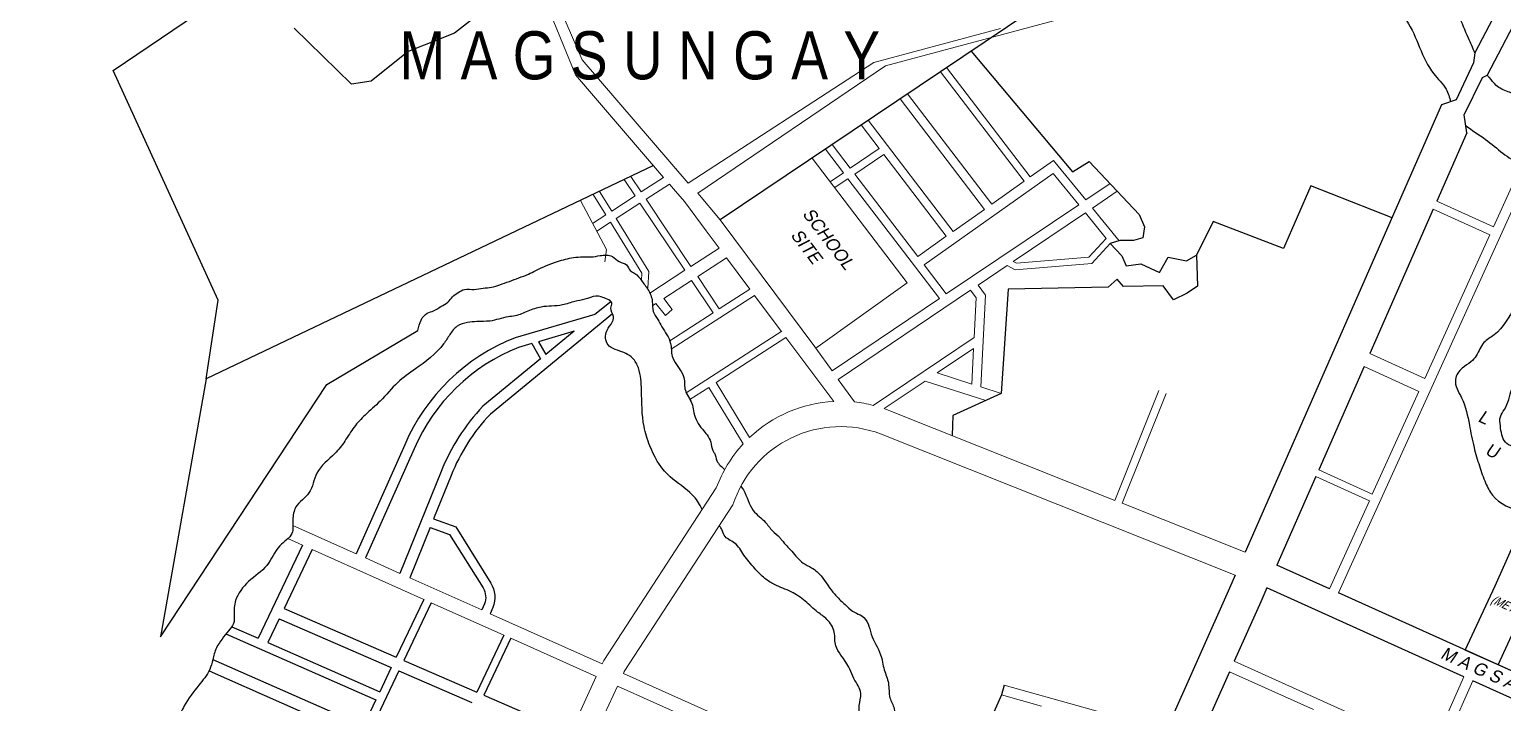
# Model space of a CAD drawing. Header units: inches. Extents: x -1369 to 1198, y -366 to 1398.
# Drawn here: x -659.4 to -608.9, y 980.8 to 1003.9 of the extents above; entities that cross this region are included whole.
import ezdxf
from ezdxf.enums import TextEntityAlignment as Align

# ---------------------------------------------------------------- set-up
doc = ezdxf.new("R2010")
doc.units = ezdxf.units.IN
doc.header["$MEASUREMENT"] = 0
for name, color, linetype in [('BLOCKS', 5, 'Continuous'), ('CREEK_RIVER', 7, 'Continuous'), ('LOT_NO', 8, 'Continuous'), ('NATL_ROAD', 1, 'Continuous'), ('PERIMETER', 1, 'Continuous'), ('PERIMETER_1', 11, 'Continuous'), ('PRIVATE', 181, 'Continuous'), ('SUBLOTS', 1, 'Continuous')]:
    doc.layers.add(name, color=color, linetype=linetype)
doc.layers.add('ROAD', color=8, linetype='Continuous', lineweight=20)
doc.layers.add('SUBDIVIDION', color=8, linetype='Continuous', lineweight=25)
doc.styles.add('LOT_NO', font='ARIALN.TTF', dxfattribs={"width": 1.5, "height": 1})
doc.styles.add('PX-0', font='leroy')

msp = doc.modelspace()

# ---------------------------------------------------------------- linework, layer by layer
at = {"layer": 'BLOCKS', "color": 8}
msp.add_line((-609.0394, 982.0571), (-607.2858, 985.9053), dxfattribs=at)
at = {"layer": 'CREEK_RIVER', "color": 8}
msp.add_lwpolyline([(-653.3751, 991.8763), (-654.9368, 983.017), (-649.2259, 991.6733), (-646.1137, 993.5328)], dxfattribs=at)
for points, knots in [([(-609.8466, 1003.0582), (-609.913, 1003.2324), (-610.2275, 1003.9038), (-610.5593, 1004.7981), (-610.9089, 1005.6307), (-611.194, 1006.0698), (-611.5742, 1006.1861), (-611.9322, 1006.4498), (-612.2054, 1006.7109), (-612.6255, 1006.9726), (-613.1266, 1007.1276), (-613.5846, 1007.4322), (-614.0208, 1007.4714), (-614.3543, 1007.4666), (-614.745, 1007.4493), (-615.2194, 1007.3332), (-615.6031, 1007.0924), (-616.0617, 1006.9365), (-616.4369, 1006.7242), (-616.8243, 1006.5709), (-617.2013, 1006.6651), (-617.3293, 1006.4282), (-617.4373, 1006.3409), (-617.457, 1006.3267)], [0.10226406, 0.10226406, 0.10226406, 0.10226406, 0.10411734, 0.109717457, 0.11172005, 0.113240091, 0.114707067, 0.115530153, 0.11767639, 0.118471032, 0.120453541, 0.122901051, 0.123792326, 0.124781636, 0.126243287, 0.127695568, 0.129604898, 0.130726388, 0.132519314, 0.133921247, 0.134822547, 0.135949037, 0.136190128, 0.136190128, 0.136190128, 0.136190128]), ([(-614.1169, 1005.8818), (-614.0157, 1005.8871), (-613.8241, 1005.8736), (-613.57, 1005.56), (-613.1718, 1005.3739), (-612.9362, 1004.9718), (-612.6774, 1004.6988), (-612.4178, 1004.4535), (-611.8256, 1003.7404), (-611.6417, 1002.6384), (-610.8216, 1001.904), (-610.7148, 1001.5303), (-610.671, 1001.3812)], [0.023516243, 0.023516243, 0.023516243, 0.023516243, 0.024483755, 0.025423445, 0.027315356, 0.028764996, 0.029954181, 0.03107926, 0.032335488, 0.039167247, 0.041431075, 0.042960991, 0.042960991, 0.042960991, 0.042960991]), ([(-599.2412, 986.333), (-599.418, 986.3684), (-599.7296, 986.4308), (-600.2104, 986.2992), (-600.4771, 985.9048), (-600.8369, 985.3434), (-601.2738, 984.8225), (-601.6423, 984.1865), (-602.0654, 983.8253), (-602.6086, 983.6939), (-603.0526, 983.6204), (-603.493, 983.5422), (-603.8819, 983.6056), (-604.3273, 983.9183), (-604.2041, 984.5629), (-604.3371, 985.1586), (-604.4006, 985.7824), (-604.5685, 986.3458), (-604.5707, 986.8983), (-604.9088, 987.6008), (-605.736, 988.0644), (-606.5558, 988.5701), (-607.4231, 988.8973), (-608.0097, 989.4423), (-608.8941, 989.6046), (-608.9561, 990.1717), (-609.0124, 990.5757), (-608.7157, 990.9434), (-608.5572, 991.8328), (-608.0057, 992.667), (-607.5231, 993.4385), (-607.0072, 994.2243), (-606.4212, 995.0475), (-605.9446, 995.8845), (-605.6548, 996.443), (-605.7333, 997.7304), (-605.8008, 999.0054), (-606.278, 1000.2679), (-606.8034, 1000.5498), (-607.0546, 1000.9616), (-607.2771, 1001.2637), (-607.5905, 1001.4612), (-607.9581, 1001.5161), (-608.337, 1001.6014), (-608.7229, 1001.7243), (-609.1116, 1001.8938), (-609.2902, 1002.1506), (-609.3968, 1002.2651), (-609.4221, 1002.2918)], [0, 0, 0, 0, 0.001792613, 0.003159268, 0.004672221, 0.006360995, 0.009900372, 0.011401504, 0.013717383, 0.015183578, 0.016929992, 0.018241048, 0.019619615, 0.020806646, 0.023214174, 0.025259999, 0.027048096, 0.02943591, 0.031113866, 0.03248769, 0.03700773, 0.040107377, 0.042227286, 0.046146984, 0.048150546, 0.050109265, 0.051149877, 0.052105202, 0.054574547, 0.060044835, 0.061892861, 0.06369716, 0.069441899, 0.071959264, 0.073380548, 0.075620285, 0.084491375, 0.086399826, 0.088613125, 0.09010163, 0.091174586, 0.09234445, 0.093683086, 0.094857782, 0.096224444, 0.097761772, 0.098941772, 0.099305249, 0.099305249, 0.099305249, 0.099305249]), ([(-610.1601, 1000.5743), (-609.9508, 1000.4023), (-609.2476, 999.9844), (-608.5025, 999.1842), (-607.4937, 999.0696), (-606.9328, 998.242), (-607.0677, 997.325), (-607.0178, 996.3123), (-607.6574, 995.4632), (-608.3973, 994.5552), (-608.9353, 993.4914), (-609.5979, 993.1381), (-609.7317, 992.7223), (-609.9908, 992.4228), (-610.3155, 992.2554), (-610.6339, 991.7848), (-610.1959, 991.1244), (-610.0421, 990.3516), (-609.8962, 989.5555), (-609.6949, 988.8951), (-609.5051, 988.3397), (-609.1599, 987.6442), (-608.342, 987.3148), (-607.4995, 987.0678), (-606.85, 986.8296), (-606.4584, 986.622), (-606.2754, 986.5289), (-606.2542, 986.5175)], [0.046261928, 0.046261928, 0.046261928, 0.046261928, 0.048953224, 0.053907116, 0.05719284, 0.057953149, 0.06364208, 0.065770126, 0.067831464, 0.073842263, 0.077819606, 0.079269524, 0.081012622, 0.081952229, 0.08315466, 0.084677848, 0.086913409, 0.090130011, 0.092746855, 0.094956026, 0.0970247, 0.098647101, 0.102529134, 0.105129684, 0.107592748, 0.109372053, 0.109608819, 0.109608819, 0.109608819, 0.109608819]), ([(-646.1137, 993.5328), (-646.0455, 993.7817), (-645.9542, 994.1151), (-645.5377, 994.1995), (-645.3264, 994.3662), (-645.0685, 994.4767), (-644.9272, 994.7018), (-644.726, 994.8371), (-644.483, 994.9812), (-644.177, 994.9125), (-643.8755, 994.9953), (-643.5751, 995.0066), (-643.1671, 995.1382), (-642.7528, 995.3049), (-642.3315, 995.4459), (-641.9095, 995.6757), (-641.4001, 995.8851), (-640.8503, 996.0377), (-640.4603, 996.0643), (-640.1515, 996.0447), (-639.829, 996.1181), (-639.4469, 996.1404), (-639.2238, 995.8669), (-638.9186, 995.8366), (-638.8532, 995.5729), (-638.6044, 995.4816), (-638.4275, 995.2298), (-638.1883, 994.9363), (-638.0366, 994.566), (-638.0772, 994.1814), (-637.8635, 993.926), (-637.6933, 993.5522), (-637.3836, 993.1739), (-637.4504, 992.4567), (-636.9199, 992.0665), (-636.9681, 991.6166), (-636.8982, 991.3226), (-636.6678, 991.0588), (-636.6456, 990.5779), (-636.4339, 990.2334), (-636.1722, 989.9491), (-636.0361, 989.7023), (-636.0336, 989.464), (-635.8944, 989.2799), (-635.8723, 989.0008), (-635.6827, 988.8494), (-635.582, 988.757)], [0, 0, 0, 0, 0.002272077, 0.003042676, 0.004015075, 0.004954902, 0.00576374, 0.006578044, 0.007378104, 0.008481857, 0.009520686, 0.010479008, 0.011467057, 0.013778843, 0.014959219, 0.015895239, 0.018573809, 0.020456855, 0.021563219, 0.022476666, 0.023515496, 0.024928343, 0.025910319, 0.026829975, 0.027600234, 0.028233546, 0.02931987, 0.030591166, 0.032046985, 0.033193645, 0.034250564, 0.035203807, 0.037347486, 0.038842896, 0.041989932, 0.042560415, 0.043261718, 0.044962817, 0.045850708, 0.04796277, 0.048806259, 0.04973506, 0.050713601, 0.051059617, 0.051997779, 0.053335769, 0.053335769, 0.053335769, 0.053335769]), ([(-636.3515, 987.3907), (-636.3803, 987.4498), (-636.4875, 987.6733), (-636.8678, 988.1052), (-637.6513, 988.5672), (-638.1233, 989.4249), (-638.4266, 990.4112), (-638.4231, 991.3226), (-638.4629, 992.1308), (-638.7429, 992.6758), (-639.1694, 992.8242), (-639.6236, 992.9751), (-639.7614, 993.544), (-639.241, 993.9153), (-639.5496, 994.254), (-639.3961, 994.5032), (-639.6945, 994.6441), (-639.9948, 994.7678), (-640.3633, 994.5852), (-640.7524, 994.5448), (-641.1172, 994.3878), (-641.5131, 994.3756), (-641.9193, 994.3467), (-642.3331, 994.2096), (-642.6937, 994.0273), (-643.1464, 993.9983), (-643.5687, 993.8268), (-644.0445, 993.8507), (-644.4204, 993.8086), (-644.7869, 993.7159), (-645.0166, 993.3918), (-645.3714, 992.8086), (-646.045, 992.3072), (-646.8541, 991.7532), (-647.3433, 991.1292), (-647.8906, 990.6707), (-648.3161, 990.2248), (-648.5995, 989.7395), (-649.009, 989.1974), (-649.6539, 988.7573), (-649.7294, 987.9143), (-650.327, 987.5742), (-650.4204, 987.0335), (-650.3474, 986.4879), (-650.9674, 986.136), (-651.2223, 985.403), (-651.9384, 984.9709), (-652.3854, 984.3745), (-652.427, 983.8458), (-652.3872, 983.4616), (-652.6313, 983.2186), (-652.8198, 982.9428), (-653.055, 982.6328), (-653.1342, 982.2547), (-653.2588, 981.7885), (-653.6815, 981.3074), (-654.0751, 980.7681), (-654.4885, 979.927), (-655.0652, 979.2208), (-655.3433, 978.3256), (-655.6452, 977.8249), (-655.8164, 977.4087), (-656.1064, 977.1126), (-656.3666, 976.8022), (-656.6675, 976.2767), (-656.7388, 975.565), (-657.194, 974.9928), (-657.4949, 974.4929), (-657.4895, 973.9366), (-657.7991, 973.48), (-658.2517, 973.2318), (-658.853, 972.7051), (-658.7636, 971.6918), (-659.4593, 970.914), (-659.1483, 970.2932), (-659.4815, 969.9816), (-659.317, 969.6359), (-659.3474, 969.2818), (-659.1011, 968.899), (-659.1826, 968.4383), (-659.0571, 967.7955), (-659.0516, 967.1361), (-658.8693, 966.5298), (-658.6684, 966.1104), (-658.3021, 965.8881), (-658.0426, 965.8387), (-657.9222, 965.8158)], [0.17181506, 0.17181506, 0.17181506, 0.17181506, 0.17245768, 0.1742282, 0.17751915, 0.18135626, 0.18364657, 0.18781027, 0.19038622, 0.19168903, 0.19362727, 0.19468922, 0.19629788, 0.19831404, 0.19932567, 0.19993074, 0.20060751, 0.20196138, 0.20325806, 0.20441086, 0.20589513, 0.20714762, 0.20834102, 0.20995607, 0.21147781, 0.21231747, 0.21444908, 0.21593462, 0.21700992, 0.21826793, 0.21952972, 0.22081352, 0.22513568, 0.22767631, 0.23061523, 0.23296701, 0.23481547, 0.23674117, 0.2385578, 0.24162398, 0.24404806, 0.24623197, 0.2477574, 0.24930455, 0.25127747, 0.25396918, 0.2567443, 0.25939425, 0.26100604, 0.2620164, 0.2630374, 0.26422433, 0.26542593, 0.26685241, 0.26803464, 0.27020782, 0.27310539, 0.27472506, 0.27955721, 0.28205851, 0.28399592, 0.28540265, 0.28649699, 0.28810047, 0.28945494, 0.29249548, 0.2949487, 0.29667362, 0.29817577, 0.30036503, 0.3017316, 0.30336894, 0.30800509, 0.3107711, 0.31267337, 0.31368215, 0.31458975, 0.3160919, 0.31718279, 0.31890438, 0.32051617, 0.32373974, 0.32541059, 0.32684586, 0.32826184, 0.32948581, 0.32948581, 0.32948581, 0.32948581]), ([(-635.0265, 988.1872), (-634.9945, 988.1473), (-634.8118, 987.8927), (-634.7226, 987.3501), (-634.2016, 987.0252), (-633.9719, 986.6509), (-633.734, 986.4876), (-633.5437, 986.2297), (-633.3178, 986.0188), (-633.1001, 985.7358), (-632.8827, 985.5255), (-632.6242, 985.4156), (-632.2538, 985.1486), (-632.0263, 984.722), (-631.6748, 984.3279), (-631.4005, 984.0809), (-631.1494, 983.8486), (-630.8421, 983.7538), (-630.6303, 983.4689), (-630.5549, 982.9716), (-630.2029, 982.5013), (-630.1389, 981.8963), (-629.9179, 981.4307), (-629.9708, 980.9481), (-629.7404, 980.5928), (-629.761, 980.0324), (-629.7215, 979.4438), (-629.6242, 978.7694), (-629.6582, 978.2647), (-629.6155, 977.8384), (-629.7546, 977.3612), (-629.6493, 976.8938), (-629.5128, 976.4343), (-629.4438, 976.1308), (-629.4329, 975.8543), (-629.4057, 975.6315), (-629.4175, 975.4002), (-629.28, 975.2103), (-629.1662, 975.0142), (-629.1462, 974.7857), (-628.6962, 974.5124), (-628.5941, 973.8441), (-627.9891, 973.4652), (-627.9272, 973.0728), (-627.7694, 972.8372), (-627.5598, 972.6781), (-627.3532, 972.4462), (-627.0021, 972.2817), (-626.6711, 972.0928), (-626.3924, 971.8218), (-626.3199, 971.5021), (-626.0388, 971.3226), (-625.6907, 971.262), (-625.3722, 971.0773), (-625.0909, 970.906), (-624.9788, 970.6863), (-624.8081, 970.5325), (-624.6663, 970.4791), (-624.5996, 970.454)], [0.055983737, 0.055983737, 0.055983737, 0.055983737, 0.056495514, 0.0591232, 0.061012268, 0.062319269, 0.063453222, 0.063833231, 0.065513999, 0.066524664, 0.067407032, 0.068496801, 0.069304167, 0.071927526, 0.073189309, 0.074574928, 0.075631755, 0.076560969, 0.077700994, 0.078939916, 0.081539495, 0.083309554, 0.084923611, 0.086594375, 0.087927781, 0.088938137, 0.092087676, 0.09387647, 0.095715701, 0.097139625, 0.098105471, 0.100614958, 0.101723396, 0.102933529, 0.103707105, 0.104480676, 0.10519511, 0.10593864, 0.106734756, 0.107485286, 0.108032518, 0.111707839, 0.113429019, 0.11463047, 0.115486334, 0.116201057, 0.117251138, 0.118554422, 0.120020555, 0.121070572, 0.122344649, 0.123069226, 0.124252164, 0.125845103, 0.126735478, 0.127459873, 0.128258403, 0.128966843, 0.128966843, 0.128966843, 0.128966843]), ([(-625.1589, 969.1976), (-625.2969, 969.2722), (-625.5959, 969.4853), (-625.9385, 969.8703), (-626.4263, 970.4446), (-627.0318, 970.8758), (-627.5653, 971.4368), (-628.1164, 971.6682), (-628.3265, 972.3194), (-629.1139, 972.4597), (-629.1866, 973.259), (-629.5571, 973.822), (-630.1656, 974.3365), (-630.4612, 974.8978), (-630.7388, 975.4969), (-630.6825, 976.1802), (-630.6536, 977.082), (-630.6657, 977.9681), (-630.829, 978.6149), (-630.8562, 979.0936), (-631.0481, 979.5571), (-630.9008, 980.0979), (-631.0138, 980.6186), (-630.8354, 981.1333), (-631.1374, 981.5204), (-631.3005, 981.9847), (-631.5505, 982.333), (-631.8272, 982.7293), (-631.7702, 983.1999), (-632.0235, 983.6251), (-632.4473, 983.8867), (-632.8094, 984.2592), (-633.3018, 984.5957), (-633.812, 984.7618), (-634.2428, 985.0266), (-634.5753, 985.3928), (-634.924, 985.7909), (-635.1731, 986.2655), (-635.6134, 986.4091), (-635.661, 986.7064), (-635.7407, 986.7955), (-635.772, 986.8225)], [0.095785673, 0.095785673, 0.095785673, 0.095785673, 0.097356652, 0.099413495, 0.100926619, 0.104879853, 0.106772711, 0.108649834, 0.110526468, 0.112980486, 0.115195849, 0.117617986, 0.119668323, 0.123077782, 0.123849158, 0.126225331, 0.129668525, 0.133005328, 0.134995368, 0.136312727, 0.137780535, 0.139860484, 0.141641378, 0.143035526, 0.144921298, 0.146090109, 0.147983504, 0.149205399, 0.150758231, 0.152458523, 0.153812083, 0.155704941, 0.157631194, 0.159704796, 0.161038777, 0.162633575, 0.164617058, 0.166350353, 0.16783431, 0.168651452, 0.16907397, 0.16907397, 0.16907397, 0.16907397])]:
    msp.add_open_spline(points, degree=3, knots=knots, dxfattribs=at)
at = {"layer": 'NATL_ROAD', "color": 1}
for points in [[(-607.2553, 1008.0052), (-609.8466, 1003.0582)], [(-608.1525, 1004.7156), (-609.4221, 1002.2918)], [(-609.8466, 1003.0582), (-609.8859, 1002.7203), (-610.4901, 1001.4431), (-610.9842, 1001.274)], [(-610.1237, 1000.3194), (-610.2112, 1000.9323), (-609.5838, 1002.2094), (-609.4221, 1002.2918)], [(-610.9842, 1001.274), (-617.7226, 985.9196)], [(-610.1237, 1000.3194), (-611.1533, 997.9734)], [(-611.2745, 997.6971), (-613.4495, 992.7413)], [(-613.6452, 992.2954), (-615.2015, 988.7492)], [(-615.2989, 988.5273), (-616.6363, 985.4797)], [(-618.067, 985.135), (-618.2622, 984.6902), (-620.4372, 979.8042)], [(-616.9805, 984.6955), (-617.1907, 984.2165), (-618.0967, 982.1812)], [(-618.2576, 981.8198), (-621.7126, 974.0586)]]:
    msp.add_lwpolyline(points, dxfattribs=at)
at = {"layer": 'NATL_ROAD', "color": 8}
for points in [[(-614.8326, 984.6671), (-616.6363, 985.4797)], [(-610.2215, 981.6504), (-616.9805, 984.6955)], [(-602.2657, 979.0055), (-614.5172, 984.525)], [(-602.7583, 978.2881), (-609.918, 981.5137)]]:
    msp.add_lwpolyline(points, dxfattribs=at)
at = {"layer": 'PERIMETER', "color": 8}
for p, q in [((-609.1434, 984.7742), (-608.3982, 986.4582)), ((-610.1717, 982.5672), (-609.1434, 984.7742)), ((-608.8106, 981.9541), (-610.1717, 982.5672))]:
    msp.add_line(p, q, dxfattribs=at)
at = {"layer": 'PERIMETER_1', "color": 8}
msp.add_lwpolyline([(-609.1434, 984.7742), (-608.3979, 986.4585), (-607.0229, 985.8767), (-605.6765, 985.307), (-605.4115, 985.195), (-605.0607, 981.9718), (-605.7875, 980.5343), (-606.8591, 981.0756), (-607.4604, 981.3464), (-608.8103, 981.9543), (-610.1717, 982.5672), (-609.1434, 984.7742)], dxfattribs=at)
at = {"layer": 'ROAD', "color": 8}
for p, q in [((-642.3058, 1006.2474), (-640.694, 1002.3053)), ((-642.0033, 1006.3532), (-640.471, 1002.8264)), ((-620.8648, 1005.085), (-630.0662, 1002.6097)), ((-640.471, 1002.8264), (-636.8358, 998.589)), ((-640.694, 1002.3053), (-637.6751, 998.7864)), ((-630.0662, 1002.6097), (-636.5049, 998.2503)), ((-625.3095, 998.6538), (-628.1773, 1002.4105)), ((-625.1019, 998.8007), (-627.966, 1002.5525)), ((-626.6731, 997.6886), (-629.5655, 1001.4774)), ((-626.4161, 997.8705), (-629.3039, 1001.6532)), ((-627.743, 996.9313), (-630.6547, 1000.7453)), ((-630.276, 999.7764), (-630.8932, 1000.5849)), ((-631.5089, 998.9452), (-632.1273, 999.7554)), ((-631.2724, 999.1047), (-631.8907, 999.9145)), ((-631.2724, 999.1047), (-630.276, 999.7764)), ((-629.3162, 995.168), (-632.584, 999.4485)), ((-631.1176, 998.9019), (-630.1212, 999.5737)), ((-627.9774, 996.7654), (-630.1212, 999.5737)), ((-624.3002, 999.3682), (-625.1019, 998.8007)), ((-624.3002, 999.3682), (-623.1937, 998.0123)), ((-608.2333, 999.2328), (-609.2061, 997.0858)), ((-639.0286, 998.7088), (-638.6557, 998.1511)), ((-638.8027, 998.8164), (-638.4479, 998.2857)), ((-637.6751, 998.7864), (-638.4479, 998.2857)), ((-637.2275, 999.0764), (-637.2444, 999.0654)), ((-631.965, 998.6377), (-631.5089, 998.9452)), ((-631.8227, 998.4266), (-631.3541, 998.7425)), ((-628.2138, 994.629), (-631.3541, 998.7425)), ((-628.9572, 996.0719), (-631.1176, 998.9019)), ((-624.3105, 998.9238), (-628.7406, 995.7881)), ((-625.3095, 998.6538), (-626.4161, 997.8705)), ((-624.3105, 998.9238), (-623.4343, 997.8501)), ((-607.9014, 999.1271), (-614.5172, 984.525)), ((-638.6557, 998.1511), (-639.4572, 997.6319)), ((-637.4771, 998.5556), (-638.2804, 998.0352)), ((-637.4771, 998.5556), (-637.2661, 998.3096)), ((-636.9546, 997.9575), (-637.2661, 998.3096)), ((-622.3611, 998.5734), (-623.1937, 998.0123)), ((-622.1103, 998.3083), (-622.9652, 997.7322)), ((-640.5306, 997.9934), (-639.6375, 996.3105)), ((-638.4882, 997.9005), (-639.299, 997.3753)), ((-638.4882, 997.9005), (-636.9484, 995.5971)), ((-638.2804, 998.0352), (-636.7406, 995.7317)), ((-623.4343, 997.8501), (-627.9773, 994.7883)), ((-626.6731, 997.6886), (-627.743, 996.9313)), ((-622.9652, 997.7322), (-622.0506, 996.6115)), ((-609.3305, 996.811), (-611.2745, 997.6971)), ((-609.2061, 997.0858), (-611.1533, 997.9734)), ((-639.6558, 997.5032), (-640.1132, 997.2069)), ((-639.4975, 997.2467), (-639.9714, 996.9397)), ((-623.2058, 997.57), (-625.6819, 995.9013)), ((-623.2058, 997.57), (-622.4911, 996.6942)), ((-627.9774, 996.7654), (-628.9572, 996.0719)), ((-609.3305, 996.811), (-611.5638, 991.8817)), ((-639.6375, 996.3105), (-639.6922, 995.8902)), ((-635.7709, 996.3599), (-636.7406, 995.7317)), ((-635.5197, 996.0235), (-636.5077, 995.3834)), ((-628.7399, 995.7873), (-628.7406, 995.7881)), ((-627.9773, 994.7883), (-628.7406, 995.7881)), ((-625.8886, 995.762), (-626.8891, 995.0877)), ((-636.9484, 995.5971), (-638.1495, 994.819)), ((-636.7156, 995.2488), (-637.6729, 994.6286)), ((-636.7156, 995.2488), (-635.9758, 994.1422)), ((-636.5077, 995.3834), (-635.768, 994.2768)), ((-629.3162, 995.168), (-632.4517, 992.9282)), ((-634.5596, 994.7379), (-637.4127, 992.8896)), ((-634.7215, 994.9547), (-635.768, 994.2768)), ((-628.2138, 994.629), (-631.8945, 992.1483)), ((-627.1475, 994.9135), (-631.6852, 991.8553)), ((-637.9404, 994.4553), (-638.0574, 994.3794)), ((-635.9758, 994.1422), (-637.4634, 993.1784)), ((-633.6235, 993.5134), (-636.8981, 991.392)), ((-633.482, 993.2949), (-635.8718, 991.7467)), ((-627.02, 993.2881), (-630.4832, 990.9639)), ((-627.0397, 992.9144), (-628.2881, 992.0765)), ((-611.5638, 991.8817), (-613.4495, 992.7413)), ((-627.1038, 991.6957), (-628.2881, 992.0765)), ((-611.7648, 991.4382), (-613.6452, 992.2954)), ((-636.1269, 991.5814), (-636.7718, 991.1636)), ((-636.1269, 991.5814), (-634.9448, 989.6401)), ((-635.8718, 991.7467), (-634.7247, 989.8627)), ((-628.7035, 991.7977), (-630.1119, 990.8525)), ((-629.0667, 991.9145), (-629.077, 991.9179)), ((-626.6266, 991.1298), (-628.7035, 991.7977)), ((-626.094, 991.371), (-626.7974, 991.5972)), ((-622.1936, 987.7016), (-620.6835, 991.4736)), ((-621.9412, 987.601), (-620.4314, 991.3727)), ((-611.7648, 991.4382), (-613.3628, 987.9111)), ((-613.3628, 987.9111), (-615.2015, 988.7492)), ((-613.4628, 987.6904), (-615.2989, 988.5273)), ((-613.4628, 987.6904), (-614.8326, 984.6671)), ((-648.2293, 985.8712), (-650.3934, 986.8398)), ((-650.0659, 986.167), (-650.5632, 986.3896)), ((-645.9085, 984.3062), (-649.7373, 986.02)), ((-646.7245, 985.1976), (-647.9069, 985.7269)), ((-643.9153, 983.9403), (-646.3875, 985.0468)), ((-643.1598, 983.076), (-645.6526, 984.1917)), ((-639.784, 982.0912), (-643.6284, 983.8119)), ((-639.9851, 981.655), (-642.9225, 982.9697)), ((-618.0967, 982.1812), (-611.3336, 979.1348)), ((-633.0821, 979.0915), (-639.0576, 981.7661)), ((-618.2592, 981.8205), (-615.3838, 980.5253)), ((-610.2215, 981.6504), (-611.3336, 979.1348)), ((-609.918, 981.5137), (-611.0301, 978.9981)), ((-633.8106, 978.8914), (-639.2587, 981.3299))]:
    msp.add_line(p, q, dxfattribs=at)
for points in [[(-626.1137, 1003.9011), (-630.464, 1002.7251), (-636.8358, 998.589)], [(-640.088, 998.2042), (-639.6558, 997.5032)], [(-639.8732, 998.3065), (-639.4572, 997.6319)], [(-631.8945, 992.1483), (-632.4517, 992.9282), (-635.7378, 997.3286), (-636.5049, 998.2503)], [(-635.7709, 996.3599), (-636.2139, 996.9531), (-636.9546, 997.9575)], [(-639.4975, 997.2467), (-638.4197, 995.4988), (-638.4367, 995.249)], [(-639.299, 997.3753), (-638.1786, 995.5584), (-638.2176, 994.9832)], [(-625.6819, 995.9013), (-625.5685, 995.8395), (-623.0909, 996.0497), (-622.4911, 996.6942)], [(-625.8886, 995.762), (-625.6159, 995.6135), (-622.9872, 995.8365), (-622.3524, 996.5187)], [(-634.7215, 994.9547), (-635.5197, 996.0235)], [(-637.6729, 994.6286), (-637.3791, 994.25), (-637.6091, 994.0451), (-637.9404, 994.4553)], [(-633.6381, 993.504), (-634.5596, 994.7379)], [(-627.1475, 994.9135), (-626.9483, 994.6484), (-627.02, 993.2881)], [(-626.8891, 995.0877), (-626.6316, 994.745), (-626.7974, 991.5972)], [(-631.8411, 991.0976), (-633.482, 993.2949)], [(-627.0397, 992.9144), (-627.1038, 991.6957)], [(-631.1309, 991.0793), (-631.6852, 991.8553)], [(-635.8682, 988.1319), (-639.729, 982.2104), (-639.784, 982.0912)], [(-635.2975, 987.5503), (-639.0307, 981.8245), (-639.0576, 981.7661)], [(-617.7226, 985.9196), (-621.9412, 987.601)], [(-639.9851, 981.655), (-640.8752, 979.7245)], [(-639.2587, 981.3299), (-640.1451, 979.4073)], [(-624.7129, 980.6445), (-626.0843, 981.0294)], [(-620.4372, 979.8042), (-625.9908, 981.3627)]]:
    msp.add_lwpolyline(points, dxfattribs=at)
for points in [[(-631.8411, 991.0976, 0.177935), (-634.7247, 989.8627, 0.177935)], [(-630.4832, 990.9639, 0.0362223), (-631.1309, 991.0793)], [(-622.1936, 987.7016), (-629.9193, 990.7808, 0.0113036), (-630.1119, 990.8525, 0.0113036)], [(-618.067, 985.135), (-630.2364, 989.9853, 0.4283077), (-635.2975, 987.5503)], [(-634.9448, 989.6401, 0.0981703), (-635.8682, 988.1319)]]:
    msp.add_lwpolyline(points, format="xyb", dxfattribs=at)
at = {"layer": 'SUBDIVIDION', "color": 8}
for p, q in [((-642.1965, 993.0818), (-641.8964, 992.5604)), ((-641.9743, 993.1471), (-641.72, 992.7054)), ((-650.0659, 986.167), (-651.5842, 982.9681)), ((-649.7373, 986.02), (-650.6996, 983.9925)), ((-650.6996, 983.9925), (-646.851, 982.3205)), ((-645.9085, 984.3062), (-646.851, 982.3205)), ((-645.6526, 984.1917), (-646.5938, 982.2088)), ((-650.8686, 983.6365), (-651.2547, 982.8231)), ((-650.8686, 983.6365), (-647.0199, 981.9645)), ((-652.6958, 983.1194), (-647.547, 980.854)), ((-652.4923, 983.3676), (-651.5842, 982.9681)), ((-643.1598, 983.076), (-644.088, 981.1202)), ((-651.2547, 982.8231), (-647.4144, 981.1334)), ((-642.9225, 982.9697), (-643.8495, 981.0166)), ((-653.1416, 982.2395), (-647.9695, 979.9639)), ((-647.0199, 981.9645), (-647.4144, 981.1334)), ((-646.5938, 982.2088), (-644.088, 981.1202)), ((-653.2727, 981.8469), (-642.1525, 976.9542)), ((-646.7627, 981.8528), (-647.7128, 979.851)), ((-646.7627, 981.8528), (-644.257, 980.7642)), ((-643.8495, 981.0166), (-640.8752, 979.7245)), ((-647.547, 980.854), (-647.9695, 979.9639))]:
    msp.add_line(p, q, dxfattribs=at)
for points in [[(-639.4797, 994.5258), (-640.0353, 994.0852), (-642.7671, 993.2823, 0.2010545), (-646.5549, 989.612), (-648.2293, 985.8712)], [(-639.4306, 994.1094), (-643.6212, 990.6653, 0.0944178), (-644.9671, 988.5543), (-645.5696, 987.0667)], [(-642.1965, 993.0818), (-642.6526, 992.9478, 0.2005604), (-646.2313, 989.4704), (-647.9069, 985.7269)], [(-641.8964, 992.5604), (-643.8734, 990.9356, 0.095231), (-645.3094, 988.6919), (-646.7245, 985.1976)], [(-645.5696, 987.0667), (-644.808, 986.7957), (-643.6054, 984.8626, -0.2389782), (-643.5322, 984.0266), (-643.6284, 983.8119)], [(-645.6877, 986.775), (-645.0169, 986.5364), (-643.8724, 984.6965, -0.2366104), (-643.8219, 984.1489), (-643.9153, 983.9403)]]:
    msp.add_lwpolyline(points, format="xyb", dxfattribs=at)
for points in [[(-640.7417, 993.5094), (-641.9743, 993.1471)], [(-640.7417, 993.5094), (-641.72, 992.7054)], [(-645.6877, 986.775), (-646.3875, 985.0468)]]:
    msp.add_lwpolyline(points, dxfattribs=at)
at = {"layer": 'SUBLOTS', "color": 8}
for p, q in [((-622.7974, 1006.0266), (-635.7378, 997.3286)), ((-656.5562, 1002.4531), (-651.9621, 1005.5751)), ((-627.1272, 1003.1163), (-623.6455, 998.9787)), ((-652.9535, 994.5696), (-656.5562, 1002.4531)), ((-638.0205, 999.1889), (-653.3751, 991.8763)), ((-623.6455, 998.9787), (-623.0735, 999.3266)), ((-623.0735, 999.3266), (-621.3577, 997.5126)), ((-615.4769, 998.5004), (-616.4062, 996.342)), ((-612.6825, 997.4042), (-615.4769, 998.5004)), ((-621.3577, 997.5126), (-621.1836, 997.0902)), ((-618.8173, 997.2706), (-619.3932, 996.1211)), ((-616.4062, 996.342), (-618.8173, 997.2706)), ((-622.0291, 996.6181), (-622.3524, 996.5187)), ((-621.5566, 996.6181), (-622.0291, 996.6181)), ((-622.0291, 996.6181), (-622.0291, 996.6181)), ((-621.2333, 996.7175), (-621.5566, 996.6181)), ((-621.1836, 997.0902), (-621.2333, 996.7175)), ((-639.6375, 996.3105), (-639.6375, 996.3105)), ((-622.3524, 996.5187), (-621.9545, 996.0962)), ((-619.7413, 995.9223), (-619.3932, 996.1211)), ((-619.3932, 996.1211), (-619.3626, 995.0574)), ((-621.9545, 996.0962), (-621.8053, 995.7484)), ((-621.8053, 995.7484), (-621.3079, 995.8229)), ((-621.3079, 995.8229), (-620.6614, 995.5247)), ((-620.6614, 995.5247), (-620.363, 996.0465)), ((-620.363, 996.0465), (-619.7413, 995.9223)), ((-622.1125, 995.2978), (-622.4219, 995.0231)), ((-621.8977, 995.0402), (-622.1125, 995.2978)), ((-625.8508, 994.9458), (-626.094, 991.371)), ((-622.4219, 995.0231), (-625.8508, 994.9458)), ((-620.5399, 995.066), (-621.8977, 995.0402)), ((-620.1876, 994.5851), (-620.5399, 995.066)), ((-619.7149, 994.8084), (-620.1876, 994.5851)), ((-619.3626, 995.0574), (-619.7149, 994.8084)), ((-653.3751, 991.8763), (-652.9535, 994.5696))]:
    msp.add_line(p, q, dxfattribs=at)
for points in [[(-643.9212, 1004.456), (-644.8519, 1003.7373), (-646.4384, 1003.1032), (-647.7076, 1002.0886), (-648.3845, 1001.9829), (-650.3517, 1003.9064)], [(-626.094, 991.371), (-627.7582, 990.6176), (-627.7824, 989.9291)], [(-625.9908, 981.3627), (-626.0843, 981.0294), (-626.5183, 980.0448), (-629.7509, 980.4192)]]:
    msp.add_lwpolyline(points, dxfattribs=at)

# ---------------------------------------------------------------- texts
at = {"layer": 'LOT_NO', "color": 8, "style": 'LOT_NO'}
msp.add_text('M A G S U N G A Y', height=1.65, dxfattribs=at).set_placement((-638.4952, 1001.6561), align=Align.BOTTOM_CENTER)
at = {"layer": 'PRIVATE', "color": 8, "style": 'PX-0', "oblique": 10}
for s, rotation, p in [('SCHOOL', 307.35841, (-632.2927, 996.4738)), ('SITE', 307.35841, (-633.0493, 996.2082)), ('L', 335.74762, (-609.6743, 990.239)), ('U', 335.74762, (-609.3855, 989.0843)), ('M A G S A Y S A Y   A V E N U E', 335.74762, (-607.1718, 980.4095))]:
    msp.add_text(s, height=0.435, rotation=rotation, dxfattribs=at).set_placement(p, align=Align.BOTTOM_CENTER)
at = {"layer": 'SUBDIVIDION', "color": 8, "style": 'LOT_NO', "oblique": 20}
msp.add_text('(METRO BUSSINES PARK)', height=0.3, rotation=335.74905, dxfattribs=at).set_placement((-607.387, 983.2256), align=Align.BOTTOM_CENTER)

doc.saveas('drawing.dxf')
